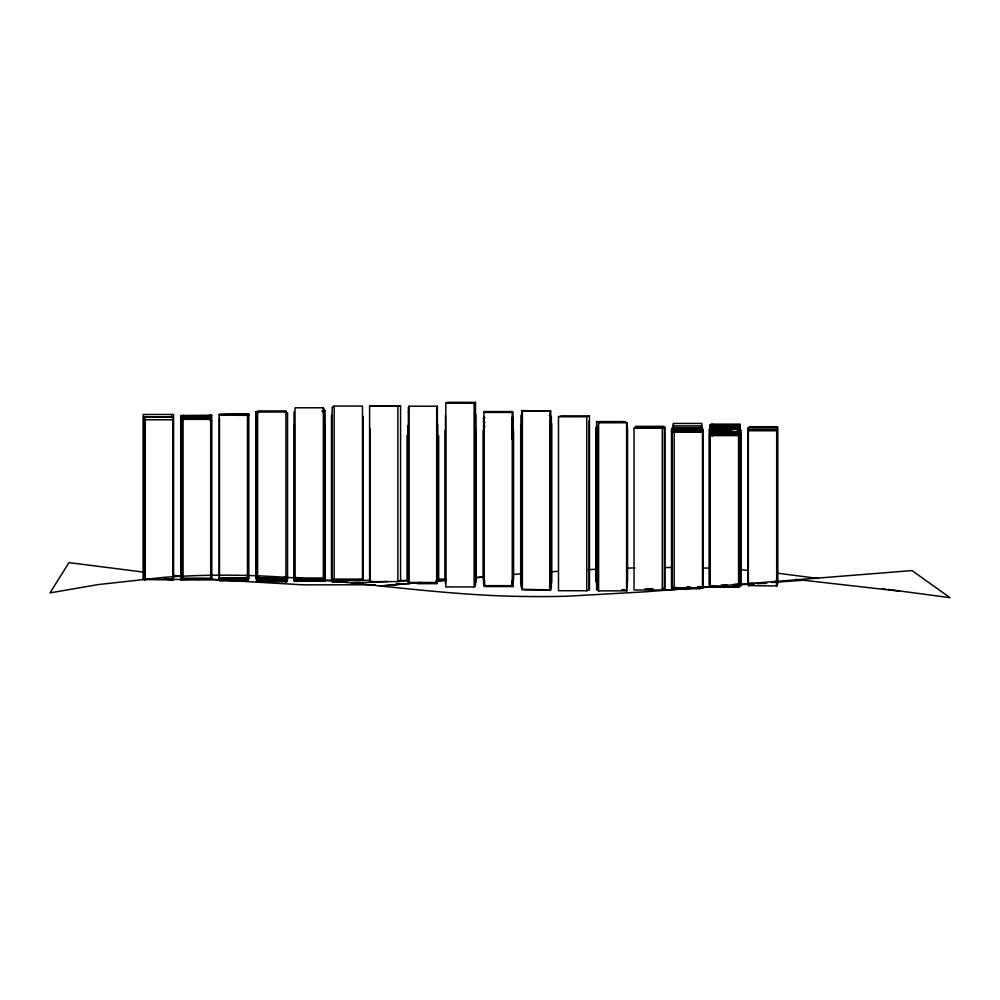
<?xml version="1.0" encoding="UTF-8"?>
<svg xmlns="http://www.w3.org/2000/svg" width="1000" height="1000" viewBox="0 0 1000 1000"><rect width="100%" height="100%" fill="white"/><g stroke="black" fill="none" stroke-linecap="round" stroke-linejoin="round"><path stroke-width="1.5" d="M257.25 580.862L257.925 579.675L286.262 579.688L285.575 580.887M409.038 406.213L408.363 407.413L408.363 583.65L409.038 582.463L409.038 406.213L437.362 406.238L437.362 582.475L436.688 583.663L417.3 583.663M437.362 406.238L436.688 407.425L436.688 583.663M749.038 585.625L776.688 585.938L777.362 584.738M701.812 429.675L701.812 423.45L673.475 423.45L672.8 429M436.337 581.188L437.7 579.7L437.7 423.988M663 589.012L664.362 587.513L664.362 427.8L636.05 427.762M211.688 579.312L180.712 579.587L180.712 415.513L211.688 415.225L211.688 579.312L181.7 579.388L181.7 417.1L210.7 416.512L210.7 578.8L210.025 579.4M181.7 417.1L210.7 416.512M181.7 579.388L210.7 578.8M437.362 579.725L436.688 580.325L437.362 581.8M739.925 434.425L711.6 434.387L710.25 435.588L738.562 435.625L739.925 434.425L739.925 586.075L738.562 587.275L710.25 587.238L710.25 431.512L739.925 431.8L710.25 431.512M710.25 587.238L711.6 586.05L714.587 586.05M776.338 584.65L777.7 583.45L777.7 426.725L749.388 426.688L748.025 427.887L748.025 584.625L749.388 583.425L753.85 583.425M445.8 403.225L447.163 402.325L475.475 402.35L475.475 586.05L474.125 586.95L445.8 586.925L445.8 403.225L474.125 403.25L475.475 402.35M347.038 580.562L360.438 580.588L362.475 579.388L362.475 406.087L334.188 406.05L332.137 407.238L332.137 580.538L336.613 580.55M332.137 580.538L334.188 579.35L362.475 579.388M220.5 415.425L219.137 414.525L248.812 414.012L248.812 578.6L247.45 579.163L219.137 579.138L219.137 414.525L247.45 414.513L248.812 415.4L219.812 415.087M248.812 414.012L219.137 414.6M322.3 411.85L325.025 410.662L325.025 580.975L296.762 581.038L294.037 579.85L294.037 411.788M483.575 427.038L484.938 426.45M511.9 427.062L513.25 426.463M219.137 579.138L248.812 578.562L247.45 577.7L219.137 577.725L220.5 578.625L248.812 578.6M294.037 579.825L296.762 578.625L325.025 578.688L322.3 579.888L294.037 579.85L322.3 579.888L325.025 580.975M674.175 431.887L672.138 432.788L672.138 588.713L700.438 588.75L702.475 587.85L702.475 431.925L674.175 431.887L674.175 587.812L672.138 588.713M483.575 581.013L484.938 580.413M511.9 581.025L513.25 580.425M558.488 416.737L561.2 415.838L589.462 415.887L589.462 589.862L586.75 590.75L558.488 590.712L558.488 416.737L586.75 416.775L589.462 415.887M634.038 428.2L636.75 427.3L665.025 427.35L665.025 589.125L662.3 590.013L634.038 589.975L634.038 428.2L662.3 428.25L665.025 427.35M709.587 433.862L712.312 432.962L740.575 433.013L740.575 586.138L737.85 587.025L709.587 586.987L709.587 433.862L737.85 433.913L740.575 433.013M709.587 586.987L712.312 586.087M740.25 430.337L740.25 424.137L711.95 424.113L709.912 424.712L709.912 430.913M294.363 424.487L294.363 581.237L324.7 580.95L324.7 424.2M324.7 580.95L294.363 581.237M208.975 415.525L211.688 415.225M369.6 406.188L400.575 405.9L400.575 581.312L397.863 581.613L369.6 581.587L369.6 406.188L400.575 405.9M888.088 589.412L950 597.675L912.013 570.588L646.4 591.737L567.263 596.213A980.688 980.688 0 0 1 525.275 596.475C423.8 595.487 323.612 574.738 222.075 575.163A844.975 844.975 0 0 0 163.5 577.375L98 584.6L50 592.9L68.987 562.612L143.125 572.062M180.712 579.587L183.425 579.288M413.888 583.05L380.138 586.025L421.863 582.388M436.9 581.025L446.1 580.212M475.213 577.638L484.212 576.862M435.775 581.175L445.05 580.363M475.962 577.675L483.688 577M512.962 574.5L522.087 573.8M664.4 590.325L717.237 586.487M721.9 586.15L726.562 585.8M732.775 585.35L754.538 583.775M757.65 583.55L766.963 582.875M771.625 582.525L805.812 580.05M551.15 571.763L557.275 571.362M396.15 583.85L399.175 583.688M587.913 569.65L597.075 569.225M352.025 583.1L387.9 581.525M398.825 581.05L408.188 580.638M437.825 579.338L445.625 579M375.337 584.775L303.438 584.85L228.7 580.55M627.463 568.112L634.987 567.925M664.837 567.513L672.212 567.5M255.95 411.8L284.175 411.725L287.562 412.912L287.562 579.45L259.337 579.525L255.95 578.337L255.95 411.8L258.212 412.6M181.038 576.638L181.038 418.5L209.325 418.462L211.363 419.363L211.363 579.05L183.075 579.087L181.038 578.188L209.325 578.15L211.363 579.05M181.038 418.5L183.075 419.4L211.363 419.363M596.587 421.6L624.875 421.562L626.912 422.75L626.912 590.837L598.625 590.887L596.587 589.688L596.587 421.6L598.625 422.8L626.912 422.75M710.25 431.062L710.25 425.575L738.562 425.55L739.925 426.75L739.925 431.062M710.25 425.575L711.6 426.775L739.925 426.75M709.275 585.1L709.275 429.525L737.5 429.487L740.888 430.087L740.888 585.65L737.925 585.662M731.975 430.1L709.275 429.525M737.925 430.087L740.888 430.087M255.95 578.337L284.175 578.263L287.562 579.45M721.162 585.075L727.1 585.075M733.037 585.062L740.888 585.65M721.575 585.675L726.038 585.675M621.9 589.65L624.875 589.65L626.912 590.837M323.35 407.775L295.025 407.8L295.025 578.1L295.712 579.6L324.038 579.575L324.038 409.275L323.35 407.775L323.35 578.088L324.038 579.575M521.688 410.575L522.375 411.175L522.375 589.888L521.688 589.288L521.688 410.575L550.7 411.175L550.7 589.875L523.862 589.888M522.375 411.175L550.7 411.175M257.587 411.5L285.925 411.5M483.913 411.562L512.238 411.55L512.925 412.45L512.925 586.55L484.6 586.562L483.913 585.662L483.913 411.562L484.6 412.463L512.925 412.45M143.588 416.6L144.95 417.2L144.95 579.788L143.588 579.188L143.588 416.6L173.263 417.188L173.263 579.775L143.912 579.587L143.912 419.762L172.925 419.762L172.925 579.587M144.95 417.2L173.263 417.188M672.8 425.863L701.812 425.863M635.363 426.337L663.7 426.337M663.7 427.188L635.363 427.188L635.363 428.075M672.138 427.612L702.475 427.612M710.25 427.975L739.925 427.975M776.688 584.113L777.362 585.6L777.362 429.312L776.688 427.812L748.35 427.837L748.35 585.925M680.837 587.737L671.5 587.438L671.5 429.125L703.112 429.4L703.112 587.725L697.175 587.725M703.112 429.4L671.5 429.125M295.025 578.1L323.35 578.088M257.587 578.075L285.925 578.075M143.588 579.188L148.05 579.188M164.45 579.175L173.263 579.775M147.725 579.225L143.25 579.225L143.25 414.462L173.588 414.462L173.588 577.663M164.1 579.225L173.588 579.225M297.675 579.35L294.7 579.35L296.05 580.25L324.375 580.225L324.375 415.188M315.562 579.338L323.013 579.325L324.375 580.225M287.25 579.587L256.262 579.587L256.262 414.325M333.137 579.487L361.475 579.487L361.475 580.388L354.025 580.388M223.137 580.188L236.55 580.2M241.025 580.2L248.475 580.2L219.475 580.788M336.275 580.588L332.137 580.65L337.163 581.25L332.137 581.838L347.038 581.85M256.262 580.938L287.25 580.938M286.588 578.737L286.588 581.85L256.913 581.263M409.038 582.463L437.362 582.475M733.962 584.25L738.562 584.25M748.35 584.125L754.325 584.125M483.913 585.662L512.238 585.65L512.925 586.55M714.712 585.988L710.25 586L714.587 586.287M722.163 585.988L726.637 585.988M722.038 586.287L726.513 586.287M687.025 586.7L690.013 586.7M697.45 586.7L700.438 586.7M685.288 587.737L689.75 587.725M521.688 589.288L550.7 589.875M322.05 410.65L325.025 410.662M756.838 583.438L765.775 583.438M721.237 586.1L727.188 586.112M674.175 587.812L702.475 587.85M645.125 588.987L652.575 589M645.675 589.087L653.112 589.1M662.038 589.113L665.025 589.125M322.463 580.163L370.75 580.375M400.35 580.513L408.137 580.538M142.487 579.15L219.613 579.862L210.6 579.025M702.65 567.962L710.175 568.212M740.725 569.825L748.162 570.375M699.725 587.425L703.112 587.725M436.413 579.8L438.675 580L438.675 435.7M777.15 573.15L818.35 578.488M173.113 575.363L182.1 576.325M795.575 579.338L899.4 591.15M882.4 588.513L885.25 588.962M484.938 417.625L483.575 417.337L483.575 583.962L484.938 584.263M738.562 585.988L739.925 586.287M511.9 583.962L513.25 584.263L513.25 417.625L511.9 417.325L511.9 439.125M359.725 579.475L363.125 580.662L363.125 416.362M511.9 422.05L513.25 422.65M483.575 422.062L484.938 422.663M511.9 582L513.25 582.6M483.575 582.025L484.938 582.612M285.238 581.25L286.588 581.85M549.325 415.325L551.362 416.525L551.362 587.863L549.325 586.675M398.913 580.562L399.588 581.163M436.688 412.4L437.362 413.3M408.363 412.413L409.038 413.312M436.688 581.487L437.362 582.375M408.363 581.5L409.038 582.388M436.688 418.05L437.362 419.55M776.688 427.812L776.688 585.938M776.338 580L776.338 583.1M738.562 435.625L738.562 587.275M737.5 429.487L737.5 432.6M712.312 432.962L712.312 436.087M711.95 424.113L711.95 427.212M711.6 426.775L711.6 431.062M701.125 425.863L701.125 428.975M699.725 429.1L699.725 432.225M673.475 423.45L673.475 428.975M662.3 428.25L662.3 590.013M627.562 427.837L627.562 582.163M626.587 423.75L626.587 587.7M598.625 422.8L598.625 590.887M596.912 425.213L596.912 589.163M595.938 427.562L595.938 581.875M589.138 420.887L589.138 588.812M586.75 416.775L586.75 590.75M551.688 423.762L551.688 582.55M550.363 420.3L550.363 585.075M550.025 410.575L550.025 589.275M522.025 420.3L522.025 527.562M521.025 415.375L521.025 586.712M520.7 424.613L520.7 583.4M513.587 430.712L513.587 579.475M512.238 411.55L512.238 585.65M483.25 430.425L483.25 579.188M476.138 431.012L476.138 579.888M475.812 414.35L475.812 582.463M474.125 403.25L474.125 586.95M445.475 415.487L445.475 583.612M445.15 430.438L445.15 579.325M408.025 425.438L408.025 581.15M407.05 435.425L407.05 579.725M397.863 406.2L397.863 581.613M369.925 428.587L369.925 579.963M362.8 421.163L362.8 580.3M334.188 406.05L334.188 579.35M331.5 415.25L331.5 579.55M296.762 577.938L296.762 581.038M296.4 577.837L296.4 580.938M296.05 577.137L296.05 580.25M284.525 576.475L284.525 579.587M259.337 576.413L259.337 579.525M247.45 414.513L247.45 577.7M219.475 418.013L219.475 576.138M210.025 417.113L210.025 420.238M183.425 415.213L183.425 418.312M183.075 419.4L183.075 579.087M182.375 416.5L182.375 419.625M171.55 414.462L171.55 417.575M144.6 419.762L144.6 579.587M749.038 429.575L748.35 430.763L776.688 430.775L777.362 429.588L749.038 429.575M674.175 430.513L672.138 430.812L702.475 430.525L674.175 430.513M285.925 411.2L257.587 411.2L257.587 578.375L285.925 578.375L285.925 411.2M699.725 431.538L671.5 431.562L703.112 431.838L699.725 431.538M248.137 579.587L219.812 579.587L219.812 580.475L248.137 580.475L248.137 579.587"/></g></svg>
